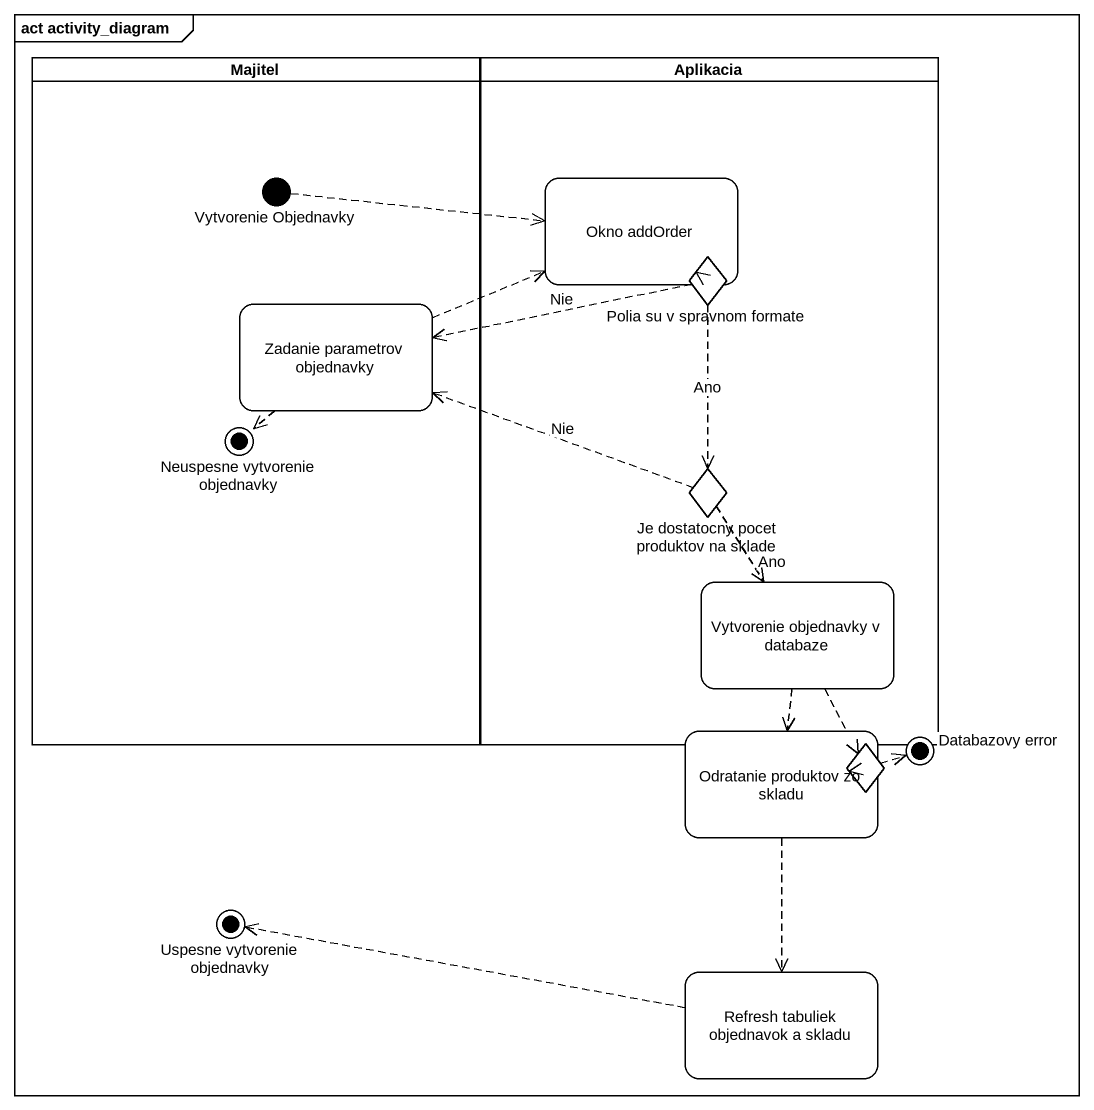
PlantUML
@startuml
mainframe act activity_diagram
hide empty description
state Majitel <<partition>> {
  state "Vytvorenie Objednavky" as Vytvorenie_Objednavky <<start>>
  state "Zadanie parametrov objednavky" as Zadanie_parametrov
  state "Neuspesne vytvorenie objednavky" as Neuspesne_vytvorenie <<end>>
}
state Aplikacia <<partition>> {
  state "Okno addOrder" as Okno_addOrder
  state "Polia su v spravnom formate" as Polia_su_v_spravnom_formate <<choice>>
  state "Je dostatocny pocet produktov na sklade" as Je_dostatocny_pocet <<choice>>
  state "Vytvorenie objednavky v databaze" as Vytvorenie_objednavky_v
}
state "Odratanie produktov zo skladu" as Odratanie_produktov_zo
state choice1 <<choice>>
state "Databazovy error" as Databazovy_error <<end>>
state "Uspesne vytvorenie objednavky" as Uspesne_vytvorenie <<end>>
state "Refresh tabuliek objednavok a skladu" as Refresh_tabuliek_objednavok
Vytvorenie_Objednavky -right[dashed]-> Okno_addOrder
Okno_addOrder -[dashed]-> Polia_su_v_spravnom_formate
Polia_su_v_spravnom_formate -left[dashed]-> Zadanie_parametrov : Nie
Polia_su_v_spravnom_formate -[dashed]-> Je_dostatocny_pocet : Ano
Zadanie_parametrov -right[dashed]-> Okno_addOrder
Zadanie_parametrov -[dashed]-> Neuspesne_vytvorenie
Je_dostatocny_pocet -left[dashed]-> Zadanie_parametrov : Nie
Je_dostatocny_pocet -[dashed]-> Vytvorenie_objednavky_v : Ano
Vytvorenie_objednavky_v -[dashed]-> Odratanie_produktov_zo
Vytvorenie_objednavky_v -[dashed]-> choice1
Odratanie_produktov_zo -right[dashed]-> choice1
Odratanie_produktov_zo -[dashed]-> Refresh_tabuliek_objednavok
choice1 -right[dashed]-> Databazovy_error
Refresh_tabuliek_objednavok -left[dashed]-> Uspesne_vytvorenie
@enduml
